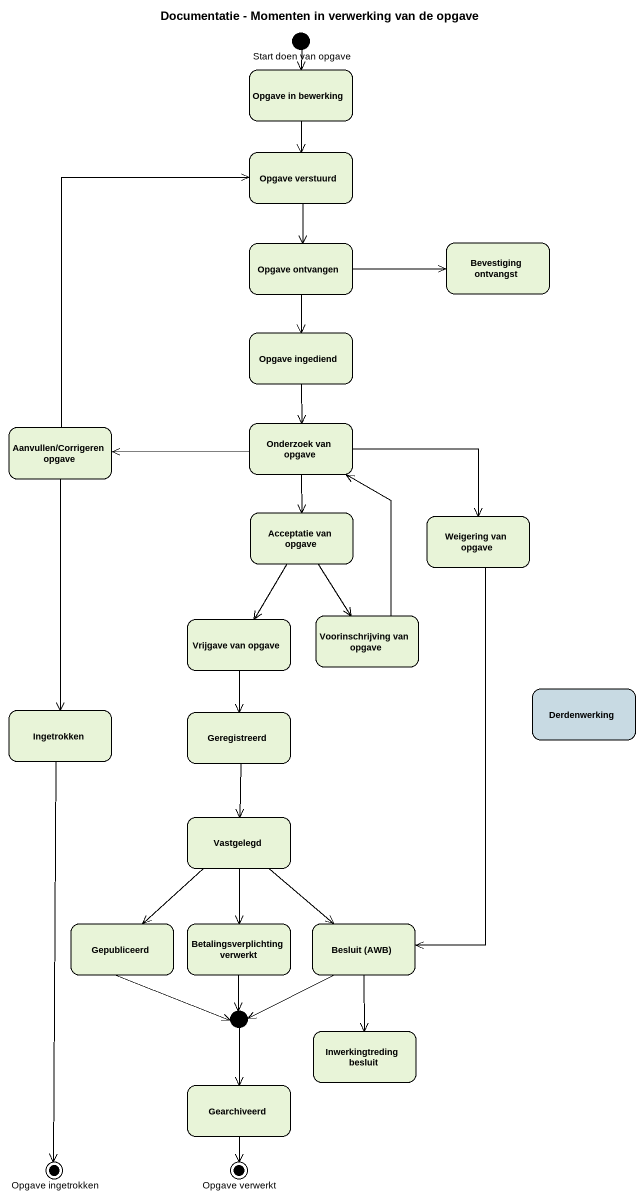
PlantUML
@startuml
title Documentatie - Momenten in verwerking van de opgave
hide empty description
state "Start doen van opgave" as Start_doen_van_opgave <<start>>
state "Opgave in bewerking" as Opgave_in_bewerking
state "Opgave verstuurd" as Opgave_verstuurd
state "Opgave ontvangen" as Opgave_ontvangen
state "Bevestiging ontvangst" as Bevestiging_ontvangst
state "Opgave ingediend" as Opgave_ingediend
state "Aanvullen/Corrigeren opgave" as Aanvullen_Corrigeren_opgave
state "Onderzoek van opgave" as Onderzoek_van_opgave
state "Acceptatie van opgave" as Acceptatie_van_opgave
state "Weigering van opgave" as Weigering_van_opgave
state "Vrijgave van opgave" as Vrijgave_van_opgave
state "Voorinschrijving van opgave" as Voorinschrijving_van_opgave
state Ingetrokken
state Geregistreerd
state Derdenwerking #C8DAE3
state Vastgelegd
state Gepubliceerd
state "Betalingsverplichting verwerkt" as Betalingsverplichting
state "Besluit (AWB)" as Besluit_AWB
state junction1 <<choice>>
state "Inwerkingtreding besluit" as Inwerkingtreding_besluit
state Gearchiveerd
state "Opgave ingetrokken" as Opgave_ingetrokken <<end>>
state "Opgave verwerkt" as Opgave_verwerkt <<end>>
Start_doen_van_opgave --> Opgave_in_bewerking
Opgave_in_bewerking --> Opgave_verstuurd
Opgave_verstuurd --> Opgave_ontvangen
Opgave_ontvangen -right-> Bevestiging_ontvangst
Opgave_ontvangen --> Opgave_ingediend
Opgave_ingediend --> Onderzoek_van_opgave
Aanvullen_Corrigeren_opgave -up-> Opgave_verstuurd
Aanvullen_Corrigeren_opgave --> Ingetrokken
Onderzoek_van_opgave -left-> Aanvullen_Corrigeren_opgave
Onderzoek_van_opgave --> Acceptatie_van_opgave
Onderzoek_van_opgave -right-> Weigering_van_opgave
Acceptatie_van_opgave --> Vrijgave_van_opgave
Acceptatie_van_opgave --> Voorinschrijving_van_opgave
Weigering_van_opgave --> Besluit_AWB
Vrijgave_van_opgave --> Geregistreerd
Voorinschrijving_van_opgave -up-> Onderzoek_van_opgave
Ingetrokken --> Opgave_ingetrokken
Geregistreerd --> Vastgelegd
Vastgelegd --> Gepubliceerd
Vastgelegd --> Betalingsverplichting
Vastgelegd --> Besluit_AWB
Gepubliceerd -right-> junction1
Betalingsverplichting --> junction1
Besluit_AWB -left-> junction1
Besluit_AWB --> Inwerkingtreding_besluit
junction1 --> Gearchiveerd
Gearchiveerd --> Opgave_verwerkt
@enduml
